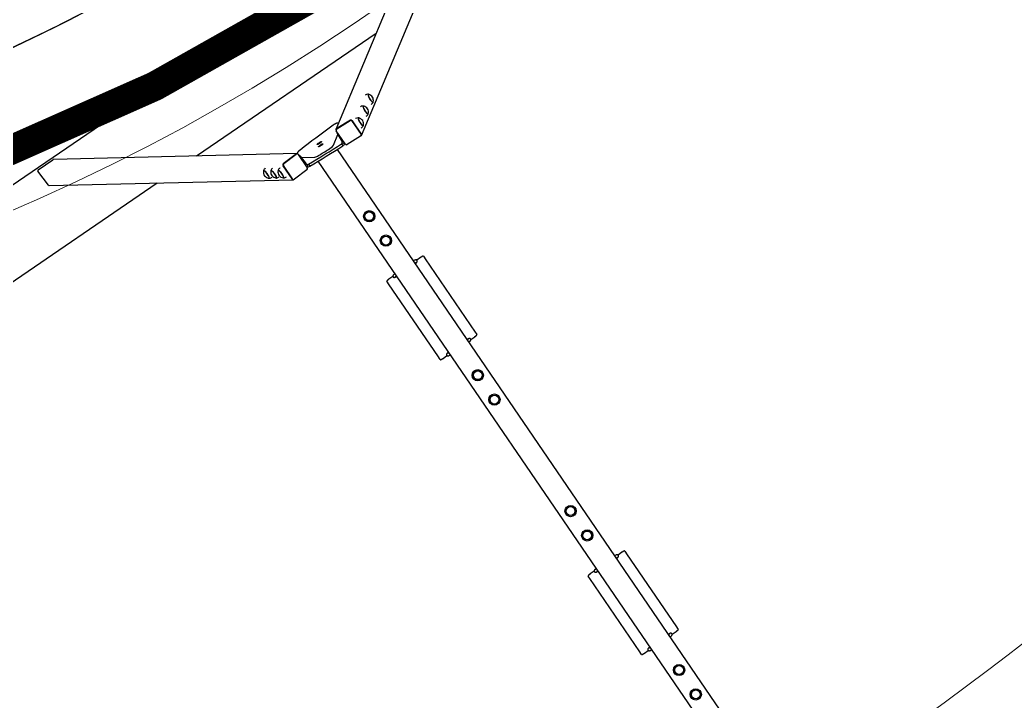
# Model space of a CAD drawing. Header units: millimetres. Extents: x 246416442 to 246896683, y 7418963194 to 7419503218.
# Drawn here: x 246839837 to 246843210, y 7419435759 to 7419438067 of the extents above; entities that cross this region are included whole.
import ezdxf
from ezdxf.lldxf.tags import DXFTag

# ---------------------------------------------------------------- set-up
doc = ezdxf.new("R2010")
doc.units = ezdxf.units.MM
doc.linetypes.add('DASHED2', pattern=[9.525, 6.35, -3.175])
doc.linetypes.add('HIDDEN', pattern=[9.525, 6.35, -3.175])
for name, color, linetype in [('L-EDGE-CONCRETE', 1, 'CONCRETE_EDGE_SHORT'), ('L-Hatch Boundary', 1, 'Continuous'), ('L-ST-SHADE-SAIL', 5, 'DASHED2'), ('L-X-E-PLAY', 9, 'Continuous'), ('L-X-E-PLAY (FallZone)', 252, 'HIDDEN')]:
    doc.layers.add(name, color=color, linetype=linetype)
doc.layers.add('L-SUB-SOIL DRAINAGE', color=170, linetype='SUBSOIL', lineweight=20)
doc.styles.get("Standard").update_dxf_attribs({"font": 'arial.ttf'})
doc.linetypes.add('CONCRETE_EDGE_SHORT', pattern='A,0.5,-0.2,["CE",Standard,S=0.1,R=0,X=-0.05,Y=-0.05],-0.2', length=0.9)
tags = doc.linetypes.add('SUBSOIL', pattern='A,12.7,-5.08,["SSD",Standard,S=2.54,R=0,X=-2.54,Y=-1.27],-6.35', length=24.13).pattern_tags.tags
tags[6] = DXFTag(74, 10)

# ---------------------------------------------------------------- blocks, each defined once
blk = doc.blocks.new('Double Bay Swing - Moduplay')
at = {"layer": 'L-X-E-PLAY', "linetype": 'Continuous', "lineweight": 25}
for p, q in [((-3.1819, 7.9047), (-3.1819, 10.7013)), ((-3.1069, 10.7013), (-3.1069, 7.9013)), ((-3.2194, 9.896), (-3.2194, 9.9)), ((-3.2194, 9.8894), (-3.2194, 9.896)), ((-3.2194, 9.5892), (-3.2194, 9.8894)), ((-3.1932, 9.9018), (-3.2094, 9.9018)), ((-3.1819, 9.9062), (-3.1873, 9.9055)), ((-3.1862, 9.8966), (-3.1819, 9.8972)), ((-3.1015, 9.9055), (-3.1069, 9.9062)), ((-3.1069, 9.8972), (-3.1026, 9.8966)), ((-3.0794, 9.9018), (-3.0956, 9.9018)), ((-3.0694, 9.9), (-3.0694, 9.896)), ((-3.0694, 9.896), (-3.0694, 9.8894)), ((-3.0694, 9.8894), (-3.0694, 9.5892)), ((-3.2194, 9.5826), (-3.2194, 9.5892)), ((-3.2194, 9.5786), (-3.2194, 9.5826)), ((-3.1819, 9.5814), (-3.1862, 9.582)), ((-3.1026, 9.582), (-3.1069, 9.5814)), ((-3.0694, 9.5892), (-3.0694, 9.5826)), ((-3.0694, 9.5826), (-3.0694, 9.5786)), ((-3.2094, 9.5767), (-3.1932, 9.5767)), ((-3.1873, 9.573), (-3.1819, 9.5723)), ((-3.1069, 9.5723), (-3.1015, 9.573)), ((-3.0956, 9.5767), (-3.0794, 9.5767)), ((-3.2194, 8.686), (-3.2194, 8.69)), ((-3.2194, 8.6794), (-3.2194, 8.686)), ((-3.2194, 8.3792), (-3.2194, 8.6794)), ((-3.1932, 8.6918), (-3.2094, 8.6918)), ((-3.1819, 8.6962), (-3.1873, 8.6955)), ((-3.1862, 8.6866), (-3.1819, 8.6872)), ((-3.1015, 8.6955), (-3.1069, 8.6962)), ((-3.1069, 8.6872), (-3.1026, 8.6866)), ((-3.0794, 8.6918), (-3.0956, 8.6918)), ((-3.0694, 8.69), (-3.0694, 8.686)), ((-3.0694, 8.686), (-3.0694, 8.6794)), ((-3.0694, 8.6794), (-3.0694, 8.3792)), ((-3.2194, 8.3726), (-3.2194, 8.3792)), ((-3.2194, 8.3686), (-3.2194, 8.3726)), ((-3.2094, 8.3667), (-3.1932, 8.3667)), ((-3.1819, 8.3714), (-3.1862, 8.372)), ((-3.1026, 8.372), (-3.1069, 8.3714)), ((-3.0956, 8.3667), (-3.0794, 8.3667)), ((-3.0694, 8.3792), (-3.0694, 8.3726)), ((-3.0694, 8.3726), (-3.0694, 8.3686)), ((-3.1873, 8.363), (-3.1819, 8.3623)), ((-3.1069, 8.3623), (-3.1015, 8.363)), ((-3.2774, 7.9119), (-3.9814, 7.4557)), ((-3.2787, 7.9095), (-3.2787, 7.8514)), ((-3.2787, 7.8534), (-3.2787, 7.9075)), ((-3.2782, 7.8537), (-3.2782, 7.9079)), ((-3.2761, 7.9118), (-3.2766, 7.9115)), ((-3.2751, 7.9123), (-3.2758, 7.9123)), ((-3.2733, 7.9126), (-3.2202, 7.9101)), ((-3.2154, 7.905), (-3.2154, 7.8508)), ((-3.2127, 7.9036), (-3.2154, 7.9019)), ((-3.209, 7.8963), (-3.2145, 7.9022)), ((-3.2056, 7.8976), (-3.2056, 7.9055)), ((-3.0737, 7.8915), (-3.0737, 7.8994)), ((-3.0703, 7.8902), (-3.0648, 7.896)), ((-3.0635, 7.8955), (-3.0666, 7.8975)), ((-3.0635, 7.8444), (-3.0635, 7.8986)), ((-3.0587, 7.9037), (-3.0056, 7.9062)), ((-3.0031, 7.9059), (-3.0038, 7.9059)), ((-3.0024, 7.9051), (-3.0029, 7.9054)), ((-2.3074, 7.4557), (-3.0015, 7.9055)), ((-3.0008, 7.9015), (-3.0008, 7.8473)), ((-3.0002, 7.845), (-3.0002, 7.9031)), ((-3.0002, 7.9011), (-3.0002, 7.847)), ((-3.2109, 7.8927), (-3.2154, 7.8929)), ((-3.2131, 7.8597), (-3.2109, 7.8927)), ((-3.1806, 7.8856), (-3.2127, 7.8648)), ((-3.0666, 7.8586), (-3.1052, 7.8837)), ((-3.0685, 7.8865), (-3.0635, 7.8868)), ((-3.0685, 7.8865), (-3.0662, 7.8535)), ((-3.9199, 7.3907), (-3.2172, 7.8461)), ((-3.2758, 7.8483), (-3.2188, 7.8457)), ((-3.2207, 7.8458), (-3.2738, 7.8482)), ((-3.2202, 7.8461), (-3.2733, 7.8486)), ((-3.218, 7.8465), (-3.2175, 7.8468)), ((-3.2159, 7.8485), (-3.2159, 7.8486)), ((-3.2154, 7.8553), (-3.2141, 7.8561)), ((-3.0652, 7.85), (-3.0635, 7.8489)), ((-3.063, 7.8422), (-3.063, 7.8421)), ((-3.0618, 7.8397), (-2.369, 7.3907)), ((-3.0614, 7.8404), (-3.0609, 7.8401)), ((-3.0601, 7.8393), (-3.0031, 7.8419)), ((-3.0056, 7.8422), (-3.0587, 7.8397)), ((-3.0051, 7.8418), (-3.0582, 7.8394)), ((-2.3059, 7.4531), (-2.3031, 7.3932)), ((-2.3061, 7.3902), (-2.3672, 7.3902))]:
    blk.add_line(p, q, dxfattribs=at)
for centre, radius in [((-3.1444, 10.1155), 0.019), ((-3.1444, 10.1155), 0.0155), ((-3.1444, 10.1155), 0.015), ((-3.1444, 10.1155), 0.015), ((-3.1444, 10.0155), 0.019), ((-3.1444, 10.0155), 0.0155), ((-3.1444, 10.0155), 0.015), ((-3.1444, 10.0155), 0.015), ((-3.1444, 9.463), 0.019), ((-3.1444, 9.463), 0.0155), ((-3.1444, 9.463), 0.015), ((-3.1444, 9.463), 0.015), ((-3.1444, 9.363), 0.019), ((-3.1444, 9.363), 0.0155), ((-3.1444, 9.363), 0.015), ((-3.1444, 9.363), 0.015), ((-3.1444, 8.9055), 0.019), ((-3.1444, 8.9055), 0.0155), ((-3.1444, 8.9055), 0.015), ((-3.1444, 8.9055), 0.015), ((-3.1444, 8.8055), 0.019), ((-3.1444, 8.8055), 0.0155), ((-3.1444, 8.8055), 0.015), ((-3.1444, 8.8055), 0.015), ((-3.1444, 8.253), 0.019), ((-3.1444, 8.253), 0.0155), ((-3.1444, 8.253), 0.015), ((-3.1444, 8.253), 0.015), ((-3.1444, 8.153), 0.019), ((-3.1444, 8.153), 0.0155), ((-3.1444, 8.153), 0.015), ((-3.1444, 8.153), 0.015)]:
    blk.add_circle(centre, radius, dxfattribs=at)
for centre, radius, start, end in [((-3.2052, 7.8925), 0.0134, 133.8804, 139.3303), ((-3.205, 7.892), 0.00589, 133.1421, 174.0302), ((-3.0741, 7.8864), 0.0134, 37.8924, 46.1196), ((-3.3254, 7.8485), 0.0196, 128.9631, 225.7089), ((-3.3338, 7.8604), 0.00554, 117.2023, 154.4079), ((-3.3268, 7.8428), 0.0244, 89.9036, 112.8121), ((-3.2891, 7.872), 0.0196, 128.9631, 225.7089), ((-3.2975, 7.8839), 0.00554, 117.2023, 154.4079), ((-3.2906, 7.8663), 0.0244, 89.9036, 112.8121), ((-3.1638, 7.8384), 0.0501, 83.538, 109.5595), ((-3.3551, 3.4793), 4.4133, 86.9216, 87.4423), ((-3.1466, 7.8674), 0.00623, 227.3035, 258.3336), ((-3.1422, 7.8674), 0.00623, 281.7221, 312.6905), ((-3.1173, 7.8562), 0.0301, 66.2633, 91.4427), ((-3.0743, 7.8859), 0.00589, 5.9698, 46.8579), ((-2.9883, 7.8599), 0.0244, 67.1985, 90.0994), ((-2.9814, 7.8775), 0.00552, 25.5988, 62.8792), ((-2.9898, 7.8656), 0.0196, 314.2911, 51.0369), ((-2.9676, 7.8465), 0.0244, 67.1985, 90.0994), ((-2.9607, 7.8641), 0.00552, 25.5988, 62.8792), ((-2.9691, 7.8521), 0.0196, 314.2911, 51.0369), ((-3.3616, 7.825), 0.0196, 128.9631, 225.7089), ((-3.37, 7.8369), 0.00554, 117.2023, 154.4079), ((-3.3631, 7.8194), 0.0244, 89.9036, 112.8121), ((-3.3348, 7.8374), 0.00554, 200.2781, 237.4745), ((-3.3263, 7.8542), 0.0244, 241.8661, 264.7687), ((-3.2986, 7.8609), 0.00554, 200.2781, 237.4745), ((-3.2901, 7.8777), 0.0244, 241.8661, 264.7687), ((-3.6827, 18.9644), 11.1453, 272.42165, 273.11225), ((-3.1466, 7.8584), 0.00623, 227.3035, 258.3336), ((-3.1422, 7.8584), 0.00623, 281.7221, 312.6905), ((-2.9888, 7.8713), 0.0244, 275.231, 298.1411), ((-2.9803, 7.8545), 0.00555, 302.5728, 339.6523), ((-2.9681, 7.8579), 0.0244, 275.231, 298.1411), ((-2.9596, 7.8411), 0.00555, 302.5728, 339.6523), ((-2.9469, 7.8331), 0.0244, 67.1985, 90.0994), ((-2.94, 7.8506), 0.00552, 25.5988, 62.8792), ((-2.9484, 7.8387), 0.0196, 314.2911, 51.0369), ((-2.9389, 7.8276), 0.00555, 302.5728, 339.6523), ((-3.3711, 7.8139), 0.00554, 200.2781, 237.4745), ((-3.3625, 7.8307), 0.0244, 241.8661, 264.7687), ((-2.9474, 7.8445), 0.0244, 275.231, 298.1411)]:
    blk.add_arc(centre, radius, start, end, dxfattribs=at)
for centre, major_axis, ratio, start_param, end_param in [((-3.2758, 7.9094), (0.00163, -0.00252), 0.951251, 2.543545, 4.114341), ((-3.2738, 7.9073), (0.00272, -0.0042), 0.951251, 3.141593, 4.114341), ((-3.2733, 7.9077), (0.00272, -0.0042), 0.951251, 2.543545, 4.114341), ((-3.2202, 7.9052), (-0.00272, 0.0042), 0.951251, 4.114341, 5.685137), ((-3.2188, 7.9067), (0.00163, -0.00252), 0.951251, 1.257063, 2.369349), ((-3.2056, 7.8927), (0.0071, -0.0109), 0.951251, 2.543545, 3.328943), ((-3.2056, 7.8927), (0.00272, -0.0042), 0.951251, 2.543545, 3.328943), ((-3.3719, 7.7519), (0.9, 0), 0.173648, 1.233058, 1.384936), ((-3.3719, 7.744), (0.9, 0), 0.173648, 1.233058, 1.384936), ((-3.0737, 7.8866), (-0.0071, -0.0109), 0.951251, 2.954243, 3.739641), ((-3.0587, 7.8988), (-0.00272, -0.0042), 0.951251, 3.739641, 5.310437), ((-3.0601, 7.9003), (0.00163, 0.00252), 0.951251, 0.772243, 1.884529), ((-3.0056, 7.9012), (-0.00272, -0.0042), 0.951251, 2.168844, 3.739641), ((-3.0031, 7.903), (-0.00163, -0.00252), 0.951251, 2.168844, 3.739641), ((-3.0051, 7.9009), (-0.00272, -0.0042), 0.951251, 2.168844, 3.141593), ((-3.3375, 7.849), (0.0007, 0.015), 0.254887, 2.918837, 6.283185), ((-3.3375, 7.849), (-0.0007, -0.0155), 0.254887, 0, 3.629036), ((-3.3375, 7.849), (-0.0007, -0.015), 0.254887, 0, 3.364348), ((-3.3375, 7.849), (0.0007, 0.015), 0.254887, 0, 0.222756), ((-3.3013, 7.8725), (0.0007, 0.015), 0.254887, 2.918837, 6.283185), ((-3.3013, 7.8725), (-0.0007, -0.0155), 0.254887, 0, 3.629036), ((-3.3013, 7.8725), (-0.0007, -0.015), 0.254887, 0, 3.364348), ((-3.3013, 7.8725), (0.0007, 0.015), 0.254887, 0, 0.222756), ((-3.2141, 7.86), (-0.00019, -0.004), 0.254887, 0.180559, 1.489556), ((-3.0737, 7.8866), (-0.00272, -0.0042), 0.951251, 2.954243, 3.739641), ((-2.9776, 7.8661), (-0.0007, 0.0155), 0.254887, 0, 3.629036), ((-2.9776, 7.8661), (0.0007, -0.015), 0.254887, 2.918837, 6.283185), ((-2.9776, 7.8661), (-0.0007, 0.015), 0.254887, 0, 3.364348), ((-2.9776, 7.8661), (-0.0007, 0.0155), 0.254887, 5.795742, 6.283185), ((-2.9776, 7.8661), (-0.0007, 0.015), 0.254887, 6.06043, 6.283185), ((-2.9569, 7.8527), (-0.0007, 0.0155), 0.254887, 0, 3.629036), ((-2.9569, 7.8527), (0.0007, -0.015), 0.254887, 2.918837, 6.283185), ((-2.9569, 7.8527), (-0.0007, 0.015), 0.254887, 0, 3.364348), ((-2.9569, 7.8527), (-0.0007, 0.0155), 0.254887, 5.795742, 6.283185), ((-2.9569, 7.8527), (-0.0007, 0.015), 0.254887, 6.06043, 6.283185), ((-3.3737, 7.8256), (0.0007, 0.015), 0.254887, 2.918837, 6.283185), ((-3.3737, 7.8256), (-0.0007, -0.0155), 0.254887, 0, 3.629036), ((-3.3737, 7.8256), (-0.0007, -0.015), 0.254887, 0, 3.364348), ((-3.3737, 7.8256), (0.0007, 0.015), 0.254887, 0, 0.222756), ((-3.3375, 7.849), (-0.0007, -0.0155), 0.254887, 5.795742, 6.283185), ((-3.3375, 7.849), (-0.0007, -0.015), 0.254887, 6.06043, 6.283185), ((-3.3013, 7.8725), (-0.0007, -0.0155), 0.254887, 5.795742, 6.283185), ((-3.3013, 7.8725), (-0.0007, -0.015), 0.254887, 6.06043, 6.283185), ((-3.2738, 7.8532), (0.00272, -0.0042), 0.951251, 4.114341, 5.685137), ((-3.2758, 7.8513), (-0.00163, 0.00252), 0.951251, 0.972748, 2.543545), ((-3.2733, 7.8535), (0.00272, -0.0042), 0.951251, 4.114341, 5.685137), ((-3.2207, 7.8507), (-0.00272, 0.0042), 0.951251, 2.543545, 3.141593), ((-3.2202, 7.851), (-0.00272, 0.0042), 0.951251, 2.543545, 4.114341), ((-3.2188, 7.8486), (-0.00163, 0.00252), 0.951251, 2.543545, 4.114341), ((-3.0652, 7.8539), (0.00019, -0.004), 0.254887, 4.793629, 6.102626), ((-3.0587, 7.8446), (0.00272, 0.0042), 0.951251, 2.168844, 3.739641), ((-3.0601, 7.8422), (0.00163, 0.00252), 0.951251, 2.168844, 3.739641), ((-3.0582, 7.8443), (0.00272, 0.0042), 0.951251, 3.141593, 3.739641), ((-3.0056, 7.8471), (0.00272, 0.0042), 0.951251, 3.739641, 5.310437), ((-3.0051, 7.8467), (0.00272, 0.0042), 0.951251, 3.739641, 5.310437), ((-3.0031, 7.8449), (-0.00163, -0.00252), 0.951251, 0.598048, 2.168844), ((-2.9776, 7.8661), (0.0007, -0.015), 0.254887, 0, 0.222756), ((-2.9569, 7.8527), (0.0007, -0.015), 0.254887, 0, 0.222756), ((-2.9362, 7.8393), (-0.0007, 0.0155), 0.254887, 0, 3.629036), ((-2.9362, 7.8393), (0.0007, -0.015), 0.254887, 2.918837, 6.283185), ((-2.9362, 7.8393), (-0.0007, 0.015), 0.254887, 0, 3.364348), ((-2.9362, 7.8393), (-0.0007, 0.0155), 0.254887, 5.795742, 6.283185), ((-2.9362, 7.8393), (-0.0007, 0.015), 0.254887, 6.06043, 6.283185), ((-3.3737, 7.8256), (-0.0007, -0.0155), 0.254887, 5.795742, 6.283185), ((-3.3737, 7.8256), (-0.0007, -0.015), 0.254887, 6.06043, 6.283185), ((-2.9362, 7.8393), (0.0007, -0.015), 0.254887, 0, 0.222756), ((-2.309, 7.4531), (0.00265, -0.00172), 0.951251, 0.598048, 1.570796), ((-2.3673, 7.3932), (0.00265, -0.00172), 0.951251, 4.712389, 5.310437), ((-2.3062, 7.3932), (-0.00265, 0.00172), 0.951251, 2.168844, 3.739641)]:
    blk.add_ellipse(centre, major_axis=major_axis, ratio=ratio, start_param=start_param, end_param=end_param, dxfattribs=at)
for centre, major_axis in [((-3.1444, 7.8617), (0.009, 0)), ((-3.1444, 7.8617), (0.00425, 0)), ((-3.1444, 7.8527), (-0.009, 0)), ((-3.1444, 7.8527), (0.00425, 0))]:
    blk.add_ellipse(centre, major_axis=major_axis, ratio=0.173648, dxfattribs=at)
for points, knots in [([(-3.2094, 9.9018), (-3.2095, 9.9018), (-3.2096, 9.9018), (-3.2098, 9.9018), (-3.2101, 9.9018), (-3.2104, 9.9018), (-3.2107, 9.9018), (-3.211, 9.9018), (-3.2113, 9.9018), (-3.2116, 9.9018), (-3.2118, 9.9018), (-3.2121, 9.9018), (-3.2124, 9.9018), (-3.2127, 9.9018), (-3.2129, 9.9017), (-3.2132, 9.9017), (-3.2134, 9.9017), (-3.2137, 9.9017), (-3.214, 9.9017), (-3.2142, 9.9017), (-3.2145, 9.9017), (-3.2147, 9.9017), (-3.2149, 9.9016), (-3.2152, 9.9016), (-3.2154, 9.9016), (-3.2156, 9.9016), (-3.2158, 9.9016), (-3.216, 9.9015), (-3.2162, 9.9015), (-3.2164, 9.9015), (-3.2166, 9.9015), (-3.2168, 9.9015), (-3.217, 9.9014), (-3.2171, 9.9014), (-3.2173, 9.9014), (-3.2175, 9.9014), (-3.2176, 9.9013), (-3.2178, 9.9013), (-3.2179, 9.9013), (-3.2181, 9.9012), (-3.2182, 9.9012), (-3.2183, 9.9012), (-3.2185, 9.9011), (-3.2186, 9.9011), (-3.2187, 9.901), (-3.2188, 9.901), (-3.2188, 9.9009), (-3.2189, 9.9009), (-3.219, 9.9008), (-3.219, 9.9008), (-3.2191, 9.9007), (-3.2191, 9.9007), (-3.2192, 9.9006), (-3.2192, 9.9005), (-3.2193, 9.9005), (-3.2193, 9.9004), (-3.2194, 9.9003), (-3.2194, 9.9002), (-3.2194, 9.9001), (-3.2194, 9.9), (-3.2194, 9.9), (-3.2194, 9.9)], [0, 0, 0, 0, 0.010201, 0.029583, 0.048967, 0.068352, 0.087738, 0.107126, 0.126518, 0.145913, 0.165312, 0.184716, 0.204127, 0.223544, 0.242969, 0.262402, 0.281846, 0.301302, 0.32077, 0.340253, 0.359753, 0.379272, 0.398813, 0.418378, 0.437972, 0.457598, 0.477262, 0.49697, 0.51673, 0.53655, 0.556441, 0.576419, 0.5965, 0.616708, 0.637073, 0.657636, 0.678453, 0.699603, 0.721202, 0.743424, 0.76655, 0.791037, 0.817544, 0.83801, 0.854621, 0.868821, 0.881298, 0.892517, 0.902808, 0.912415, 0.921522, 0.930271, 0.938766, 0.947088, 0.955292, 0.964306, 0.973198, 0.981961, 0.990607, 0.9986, 1, 1, 1, 1]), ([(-3.1873, 9.9055), (-3.1878, 9.9055), (-3.1885, 9.9053), (-3.1895, 9.9051), (-3.1904, 9.9048), (-3.1911, 9.9045), (-3.1918, 9.904), (-3.1924, 9.9033), (-3.1929, 9.9025), (-3.1933, 9.9015), (-3.1934, 9.9005), (-3.1933, 9.8995), (-3.1931, 9.8986), (-3.1926, 9.8977), (-3.192, 9.897), (-3.1913, 9.8965), (-3.1906, 9.8961), (-3.1898, 9.8958), (-3.1889, 9.8956), (-3.1878, 9.8954), (-3.1865, 9.8952), (-3.1851, 9.8951), (-3.1837, 9.895), (-3.1826, 9.8949), (-3.182, 9.8949), (-3.1819, 9.8949)], [0, 0, 0, 0, 0.0601977, 0.135708, 0.1785162, 0.2117607, 0.2432932, 0.2760489, 0.3117166, 0.3477181, 0.3830078, 0.4176528, 0.4517407, 0.4852745, 0.5180489, 0.5498859, 0.5820412, 0.6192335, 0.6765702, 0.7519217, 0.8163964, 0.8758336, 0.9333238, 0.9898511, 1, 1, 1, 1]), ([(-3.1871, 9.8964), (-3.1871, 9.8964), (-3.187, 9.8965), (-3.1867, 9.8965), (-3.1864, 9.8966), (-3.1862, 9.8966)], [0, 0, 0, 0, 0.275739, 0.631232, 1, 1, 1, 1]), ([(-3.1069, 9.8949), (-3.1068, 9.8949), (-3.1062, 9.8949), (-3.1051, 9.895), (-3.1037, 9.8951), (-3.1023, 9.8952), (-3.1011, 9.8954), (-3.0999, 9.8956), (-3.099, 9.8958), (-3.0982, 9.8961), (-3.0975, 9.8965), (-3.0968, 9.8971), (-3.0962, 9.8978), (-3.0957, 9.8987), (-3.0954, 9.8997), (-3.0954, 9.9008), (-3.0956, 9.9018), (-3.096, 9.9027), (-3.0965, 9.9034), (-3.0971, 9.9041), (-3.0978, 9.9045), (-3.0985, 9.9049), (-3.0994, 9.9051), (-3.1004, 9.9054), (-3.1011, 9.9055), (-3.1015, 9.9055)], [0, 0, 0, 0, 0.0086708, 0.0654553, 0.1230233, 0.1820833, 0.2444529, 0.3175301, 0.3814705, 0.4193906, 0.4517044, 0.4836415, 0.5178961, 0.5545329, 0.5905247, 0.6258077, 0.6604785, 0.694603, 0.7281019, 0.7606855, 0.7926044, 0.8264981, 0.8703253, 0.9439943, 1, 1, 1, 1]), ([(-3.1026, 9.8966), (-3.1024, 9.8966), (-3.1021, 9.8965), (-3.1018, 9.8965), (-3.1017, 9.8964), (-3.1017, 9.8964)], [0, 0, 0, 0, 0.381559, 0.754909, 1, 1, 1, 1]), ([(-3.0694, 9.9), (-3.0694, 9.9), (-3.0694, 9.9001), (-3.0694, 9.9002), (-3.0694, 9.9002), (-3.0695, 9.9003), (-3.0695, 9.9004), (-3.0695, 9.9005), (-3.0696, 9.9006), (-3.0696, 9.9006), (-3.0697, 9.9007), (-3.0697, 9.9008), (-3.0698, 9.9008), (-3.0699, 9.9009), (-3.0699, 9.9009), (-3.07, 9.901), (-3.0701, 9.901), (-3.0701, 9.901), (-3.0702, 9.9011), (-3.0703, 9.9011), (-3.0705, 9.9012), (-3.0706, 9.9012), (-3.0708, 9.9012), (-3.0709, 9.9013), (-3.071, 9.9013), (-3.0712, 9.9013), (-3.0714, 9.9014), (-3.0715, 9.9014), (-3.0717, 9.9014), (-3.0719, 9.9014), (-3.0721, 9.9015), (-3.0722, 9.9015), (-3.0724, 9.9015), (-3.0726, 9.9015), (-3.0728, 9.9015), (-3.0731, 9.9016), (-3.0733, 9.9016), (-3.0735, 9.9016), (-3.0737, 9.9016), (-3.0739, 9.9016), (-3.0742, 9.9017), (-3.0744, 9.9017), (-3.0747, 9.9017), (-3.0749, 9.9017), (-3.0752, 9.9017), (-3.0754, 9.9017), (-3.0757, 9.9017), (-3.076, 9.9017), (-3.0762, 9.9018), (-3.0765, 9.9018), (-3.0768, 9.9018), (-3.0771, 9.9018), (-3.0773, 9.9018), (-3.0776, 9.9018), (-3.0779, 9.9018), (-3.0782, 9.9018), (-3.0785, 9.9018), (-3.0788, 9.9018), (-3.0791, 9.9018), (-3.0793, 9.9018), (-3.0794, 9.9018), (-3.0794, 9.9018)], [0, 0, 0, 0, 0.008043, 0.016409, 0.024716, 0.032985, 0.041243, 0.049517, 0.057846, 0.066277, 0.074874, 0.083722, 0.092929, 0.102634, 0.113012, 0.124294, 0.136785, 0.150917, 0.167326, 0.186967, 0.210978, 0.23557, 0.258403, 0.280102, 0.303015, 0.325059, 0.346499, 0.367513, 0.388216, 0.408682, 0.428965, 0.449103, 0.469124, 0.489049, 0.508895, 0.528675, 0.548399, 0.568076, 0.587712, 0.607314, 0.626886, 0.646431, 0.665954, 0.685457, 0.704943, 0.724413, 0.74387, 0.763315, 0.782749, 0.802175, 0.821592, 0.841003, 0.860407, 0.879806, 0.899201, 0.918593, 0.937981, 0.957367, 0.976752, 0.995115, 1, 1, 1, 1]), ([(-3.1819, 9.5836), (-3.182, 9.5836), (-3.1826, 9.5836), (-3.1837, 9.5836), (-3.1851, 9.5835), (-3.1865, 9.5833), (-3.1877, 9.5832), (-3.1889, 9.583), (-3.1898, 9.5827), (-3.1906, 9.5824), (-3.1913, 9.582), (-3.192, 9.5815), (-3.1926, 9.5807), (-3.1931, 9.5798), (-3.1934, 9.5788), (-3.1934, 9.5778), (-3.1932, 9.5768), (-3.1929, 9.5759), (-3.1923, 9.5751), (-3.1917, 9.5745), (-3.191, 9.574), (-3.1903, 9.5737), (-3.1894, 9.5734), (-3.1884, 9.5732), (-3.1877, 9.5731), (-3.1873, 9.573)], [0, 0, 0, 0, 0.008671, 0.065455, 0.123023, 0.182083, 0.244453, 0.31753, 0.38147, 0.419391, 0.451704, 0.483641, 0.517896, 0.554533, 0.590525, 0.625808, 0.660478, 0.694603, 0.728102, 0.760685, 0.792604, 0.826498, 0.870325, 0.943994, 1, 1, 1, 1]), ([(-3.1862, 9.582), (-3.1864, 9.582), (-3.1867, 9.582), (-3.187, 9.5821), (-3.1871, 9.5821), (-3.1871, 9.5821)], [0, 0, 0, 0, 0.381559, 0.754909, 1, 1, 1, 1]), ([(-3.1015, 9.573), (-3.101, 9.5731), (-3.1003, 9.5732), (-3.0993, 9.5734), (-3.0985, 9.5737), (-3.0977, 9.5741), (-3.0971, 9.5746), (-3.0964, 9.5752), (-3.0959, 9.576), (-3.0955, 9.577), (-3.0954, 9.578), (-3.0955, 9.579), (-3.0958, 9.58), (-3.0962, 9.5808), (-3.0968, 9.5815), (-3.0975, 9.582), (-3.0982, 9.5824), (-3.099, 9.5827), (-3.0999, 9.583), (-3.101, 9.5832), (-3.1023, 9.5833), (-3.1037, 9.5835), (-3.1051, 9.5836), (-3.1062, 9.5836), (-3.1068, 9.5836), (-3.1069, 9.5836)], [0, 0, 0, 0, 0.0601977, 0.135708, 0.1785162, 0.2117607, 0.2432932, 0.2760489, 0.3117166, 0.3477181, 0.3830078, 0.4176528, 0.4517407, 0.4852745, 0.5180489, 0.5498859, 0.5820412, 0.6192335, 0.6765702, 0.7519217, 0.8163964, 0.8758336, 0.9333238, 0.9898511, 1, 1, 1, 1]), ([(-3.1017, 9.5821), (-3.1017, 9.5821), (-3.1018, 9.5821), (-3.1021, 9.582), (-3.1024, 9.582), (-3.1026, 9.582)], [0, 0, 0, 0, 0.275739, 0.631232, 1, 1, 1, 1]), ([(-3.2194, 9.5786), (-3.2194, 9.5786), (-3.2194, 9.5785), (-3.2194, 9.5784), (-3.2194, 9.5783), (-3.2193, 9.5782), (-3.2193, 9.5781), (-3.2193, 9.5781), (-3.2192, 9.578), (-3.2192, 9.5779), (-3.2191, 9.5778), (-3.2191, 9.5778), (-3.219, 9.5777), (-3.2189, 9.5777), (-3.2189, 9.5776), (-3.2188, 9.5776), (-3.2187, 9.5776), (-3.2187, 9.5775), (-3.2186, 9.5775), (-3.2185, 9.5774), (-3.2183, 9.5774), (-3.2182, 9.5774), (-3.2181, 9.5773), (-3.2179, 9.5773), (-3.2178, 9.5773), (-3.2176, 9.5772), (-3.2174, 9.5772), (-3.2173, 9.5772), (-3.2171, 9.5771), (-3.2169, 9.5771), (-3.2168, 9.5771), (-3.2166, 9.5771), (-3.2164, 9.577), (-3.2162, 9.577), (-3.216, 9.577), (-3.2158, 9.577), (-3.2155, 9.577), (-3.2153, 9.5769), (-3.2151, 9.5769), (-3.2149, 9.5769), (-3.2146, 9.5769), (-3.2144, 9.5769), (-3.2141, 9.5769), (-3.2139, 9.5769), (-3.2136, 9.5768), (-3.2134, 9.5768), (-3.2131, 9.5768), (-3.2128, 9.5768), (-3.2126, 9.5768), (-3.2123, 9.5768), (-3.212, 9.5768), (-3.2117, 9.5768), (-3.2115, 9.5768), (-3.2112, 9.5768), (-3.2109, 9.5768), (-3.2106, 9.5768), (-3.2103, 9.5767), (-3.21, 9.5767), (-3.2098, 9.5767), (-3.2095, 9.5767), (-3.2094, 9.5767), (-3.2094, 9.5767)], [0, 0, 0, 0, 0.008043, 0.016409, 0.024716, 0.032985, 0.041243, 0.049517, 0.057846, 0.066277, 0.074874, 0.083722, 0.092929, 0.102634, 0.113012, 0.124294, 0.136785, 0.150917, 0.167326, 0.186967, 0.210978, 0.23557, 0.258403, 0.280102, 0.303015, 0.325059, 0.346499, 0.367513, 0.388216, 0.408682, 0.428965, 0.449103, 0.469124, 0.489049, 0.508895, 0.528675, 0.548399, 0.568076, 0.587712, 0.607314, 0.626886, 0.646431, 0.665954, 0.685457, 0.704943, 0.724413, 0.74387, 0.763315, 0.782749, 0.802175, 0.821592, 0.841003, 0.860407, 0.879806, 0.899201, 0.918593, 0.937981, 0.957367, 0.976752, 0.995115, 1, 1, 1, 1]), ([(-3.0794, 9.5767), (-3.0793, 9.5767), (-3.0792, 9.5767), (-3.079, 9.5767), (-3.0787, 9.5767), (-3.0784, 9.5767), (-3.0781, 9.5768), (-3.0778, 9.5768), (-3.0775, 9.5768), (-3.0773, 9.5768), (-3.077, 9.5768), (-3.0767, 9.5768), (-3.0764, 9.5768), (-3.0762, 9.5768), (-3.0759, 9.5768), (-3.0756, 9.5768), (-3.0754, 9.5768), (-3.0751, 9.5768), (-3.0748, 9.5769), (-3.0746, 9.5769), (-3.0744, 9.5769), (-3.0741, 9.5769), (-3.0739, 9.5769), (-3.0736, 9.5769), (-3.0734, 9.577), (-3.0732, 9.577), (-3.073, 9.577), (-3.0728, 9.577), (-3.0726, 9.577), (-3.0724, 9.5771), (-3.0722, 9.5771), (-3.072, 9.5771), (-3.0718, 9.5771), (-3.0717, 9.5771), (-3.0715, 9.5772), (-3.0713, 9.5772), (-3.0712, 9.5772), (-3.071, 9.5773), (-3.0709, 9.5773), (-3.0707, 9.5773), (-3.0706, 9.5774), (-3.0705, 9.5774), (-3.0703, 9.5774), (-3.0702, 9.5775), (-3.0701, 9.5775), (-3.07, 9.5776), (-3.07, 9.5776), (-3.0699, 9.5777), (-3.0698, 9.5777), (-3.0698, 9.5778), (-3.0697, 9.5778), (-3.0697, 9.5779), (-3.0696, 9.578), (-3.0696, 9.578), (-3.0695, 9.5781), (-3.0695, 9.5782), (-3.0694, 9.5783), (-3.0694, 9.5784), (-3.0694, 9.5785), (-3.0694, 9.5786), (-3.0694, 9.5786), (-3.0694, 9.5786)], [0, 0, 0, 0, 0.010201, 0.029583, 0.048967, 0.068352, 0.087738, 0.107126, 0.126518, 0.145913, 0.165312, 0.184716, 0.204127, 0.223544, 0.242969, 0.262402, 0.281846, 0.301302, 0.32077, 0.340253, 0.359753, 0.379272, 0.398813, 0.418378, 0.437972, 0.457598, 0.477262, 0.49697, 0.51673, 0.53655, 0.556441, 0.576419, 0.5965, 0.616708, 0.637073, 0.657636, 0.678453, 0.699603, 0.721202, 0.743424, 0.76655, 0.791037, 0.817544, 0.83801, 0.854621, 0.868821, 0.881298, 0.892517, 0.902808, 0.912415, 0.921522, 0.930271, 0.938766, 0.947088, 0.955292, 0.964306, 0.973198, 0.981961, 0.990607, 0.9986, 1, 1, 1, 1]), ([(-3.2094, 8.6918), (-3.2095, 8.6918), (-3.2096, 8.6918), (-3.2098, 8.6918), (-3.2101, 8.6918), (-3.2104, 8.6918), (-3.2107, 8.6918), (-3.211, 8.6918), (-3.2113, 8.6918), (-3.2116, 8.6918), (-3.2118, 8.6918), (-3.2121, 8.6918), (-3.2124, 8.6918), (-3.2127, 8.6918), (-3.2129, 8.6917), (-3.2132, 8.6917), (-3.2134, 8.6917), (-3.2137, 8.6917), (-3.214, 8.6917), (-3.2142, 8.6917), (-3.2145, 8.6917), (-3.2147, 8.6917), (-3.2149, 8.6916), (-3.2152, 8.6916), (-3.2154, 8.6916), (-3.2156, 8.6916), (-3.2158, 8.6916), (-3.216, 8.6915), (-3.2162, 8.6915), (-3.2164, 8.6915), (-3.2166, 8.6915), (-3.2168, 8.6915), (-3.217, 8.6914), (-3.2171, 8.6914), (-3.2173, 8.6914), (-3.2175, 8.6914), (-3.2176, 8.6913), (-3.2178, 8.6913), (-3.2179, 8.6913), (-3.2181, 8.6912), (-3.2182, 8.6912), (-3.2183, 8.6912), (-3.2185, 8.6911), (-3.2186, 8.6911), (-3.2187, 8.691), (-3.2188, 8.691), (-3.2188, 8.6909), (-3.2189, 8.6909), (-3.219, 8.6908), (-3.219, 8.6908), (-3.2191, 8.6907), (-3.2191, 8.6907), (-3.2192, 8.6906), (-3.2192, 8.6905), (-3.2193, 8.6905), (-3.2193, 8.6904), (-3.2194, 8.6903), (-3.2194, 8.6902), (-3.2194, 8.6901), (-3.2194, 8.69), (-3.2194, 8.69), (-3.2194, 8.69)], [0, 0, 0, 0, 0.010201, 0.029583, 0.048967, 0.068352, 0.087738, 0.107126, 0.126518, 0.145913, 0.165312, 0.184716, 0.204127, 0.223544, 0.242969, 0.262402, 0.281846, 0.301302, 0.32077, 0.340253, 0.359753, 0.379272, 0.398813, 0.418378, 0.437972, 0.457598, 0.477262, 0.49697, 0.51673, 0.53655, 0.556441, 0.576419, 0.5965, 0.616708, 0.637073, 0.657636, 0.678453, 0.699603, 0.721202, 0.743424, 0.76655, 0.791037, 0.817544, 0.83801, 0.854621, 0.868821, 0.881298, 0.892517, 0.902808, 0.912415, 0.921522, 0.930271, 0.938766, 0.947088, 0.955292, 0.964306, 0.973198, 0.981961, 0.990607, 0.9986, 1, 1, 1, 1]), ([(-3.1873, 8.6955), (-3.1878, 8.6955), (-3.1885, 8.6953), (-3.1895, 8.6951), (-3.1904, 8.6948), (-3.1911, 8.6945), (-3.1918, 8.694), (-3.1924, 8.6933), (-3.1929, 8.6925), (-3.1933, 8.6915), (-3.1934, 8.6905), (-3.1933, 8.6895), (-3.1931, 8.6886), (-3.1926, 8.6877), (-3.192, 8.687), (-3.1913, 8.6865), (-3.1906, 8.6861), (-3.1898, 8.6858), (-3.1889, 8.6856), (-3.1878, 8.6854), (-3.1865, 8.6852), (-3.1851, 8.6851), (-3.1837, 8.685), (-3.1826, 8.6849), (-3.182, 8.6849), (-3.1819, 8.6849)], [0, 0, 0, 0, 0.060198, 0.135708, 0.178516, 0.211761, 0.243293, 0.276049, 0.311717, 0.347718, 0.383008, 0.417653, 0.451741, 0.485274, 0.518049, 0.549886, 0.582041, 0.619233, 0.67657, 0.751922, 0.816396, 0.875834, 0.933324, 0.989851, 1, 1, 1, 1]), ([(-3.1871, 8.6864), (-3.1871, 8.6864), (-3.187, 8.6865), (-3.1867, 8.6865), (-3.1864, 8.6866), (-3.1862, 8.6866)], [0, 0, 0, 0, 0.275739, 0.631232, 1, 1, 1, 1]), ([(-3.1069, 8.6849), (-3.1068, 8.6849), (-3.1062, 8.6849), (-3.1051, 8.685), (-3.1037, 8.6851), (-3.1023, 8.6852), (-3.1011, 8.6854), (-3.0999, 8.6856), (-3.099, 8.6858), (-3.0982, 8.6861), (-3.0975, 8.6865), (-3.0968, 8.6871), (-3.0962, 8.6878), (-3.0957, 8.6887), (-3.0954, 8.6897), (-3.0954, 8.6908), (-3.0956, 8.6918), (-3.096, 8.6927), (-3.0965, 8.6934), (-3.0971, 8.6941), (-3.0978, 8.6945), (-3.0985, 8.6949), (-3.0994, 8.6951), (-3.1004, 8.6954), (-3.1011, 8.6955), (-3.1015, 8.6955)], [0, 0, 0, 0, 0.008671, 0.065455, 0.123023, 0.182083, 0.244453, 0.31753, 0.38147, 0.419391, 0.451704, 0.483641, 0.517896, 0.554533, 0.590525, 0.625808, 0.660478, 0.694603, 0.728102, 0.760685, 0.792604, 0.826498, 0.870325, 0.943994, 1, 1, 1, 1]), ([(-3.1026, 8.6866), (-3.1024, 8.6866), (-3.1021, 8.6865), (-3.1018, 8.6865), (-3.1017, 8.6864), (-3.1017, 8.6864)], [0, 0, 0, 0, 0.381559, 0.754909, 1, 1, 1, 1]), ([(-3.0694, 8.69), (-3.0694, 8.69), (-3.0694, 8.6901), (-3.0694, 8.6902), (-3.0694, 8.6902), (-3.0695, 8.6903), (-3.0695, 8.6904), (-3.0695, 8.6905), (-3.0696, 8.6906), (-3.0696, 8.6906), (-3.0697, 8.6907), (-3.0697, 8.6908), (-3.0698, 8.6908), (-3.0699, 8.6909), (-3.0699, 8.6909), (-3.07, 8.691), (-3.0701, 8.691), (-3.0701, 8.691), (-3.0702, 8.6911), (-3.0703, 8.6911), (-3.0705, 8.6912), (-3.0706, 8.6912), (-3.0708, 8.6912), (-3.0709, 8.6913), (-3.071, 8.6913), (-3.0712, 8.6913), (-3.0714, 8.6914), (-3.0715, 8.6914), (-3.0717, 8.6914), (-3.0719, 8.6914), (-3.0721, 8.6915), (-3.0722, 8.6915), (-3.0724, 8.6915), (-3.0726, 8.6915), (-3.0728, 8.6915), (-3.0731, 8.6916), (-3.0733, 8.6916), (-3.0735, 8.6916), (-3.0737, 8.6916), (-3.0739, 8.6916), (-3.0742, 8.6917), (-3.0744, 8.6917), (-3.0747, 8.6917), (-3.0749, 8.6917), (-3.0752, 8.6917), (-3.0754, 8.6917), (-3.0757, 8.6917), (-3.076, 8.6917), (-3.0762, 8.6918), (-3.0765, 8.6918), (-3.0768, 8.6918), (-3.0771, 8.6918), (-3.0773, 8.6918), (-3.0776, 8.6918), (-3.0779, 8.6918), (-3.0782, 8.6918), (-3.0785, 8.6918), (-3.0788, 8.6918), (-3.0791, 8.6918), (-3.0793, 8.6918), (-3.0794, 8.6918), (-3.0794, 8.6918)], [0, 0, 0, 0, 0.008043, 0.016409, 0.024716, 0.032985, 0.041243, 0.049517, 0.057846, 0.066277, 0.074874, 0.083722, 0.092929, 0.102634, 0.113012, 0.124294, 0.136785, 0.150917, 0.167326, 0.186967, 0.210978, 0.23557, 0.258403, 0.280102, 0.303015, 0.325059, 0.346499, 0.367513, 0.388216, 0.408682, 0.428965, 0.449103, 0.469124, 0.489049, 0.508895, 0.528675, 0.548399, 0.568076, 0.587712, 0.607314, 0.626886, 0.646431, 0.665954, 0.685457, 0.704943, 0.724413, 0.74387, 0.763315, 0.782749, 0.802175, 0.821592, 0.841003, 0.860407, 0.879806, 0.899201, 0.918593, 0.937981, 0.957367, 0.976752, 0.995115, 1, 1, 1, 1]), ([(-3.2194, 8.3686), (-3.2194, 8.3686), (-3.2194, 8.3685), (-3.2194, 8.3684), (-3.2194, 8.3683), (-3.2193, 8.3682), (-3.2193, 8.3681), (-3.2193, 8.3681), (-3.2192, 8.368), (-3.2192, 8.3679), (-3.2191, 8.3678), (-3.2191, 8.3678), (-3.219, 8.3677), (-3.2189, 8.3677), (-3.2189, 8.3676), (-3.2188, 8.3676), (-3.2187, 8.3676), (-3.2187, 8.3675), (-3.2186, 8.3675), (-3.2185, 8.3674), (-3.2183, 8.3674), (-3.2182, 8.3674), (-3.2181, 8.3673), (-3.2179, 8.3673), (-3.2178, 8.3673), (-3.2176, 8.3672), (-3.2174, 8.3672), (-3.2173, 8.3672), (-3.2171, 8.3671), (-3.2169, 8.3671), (-3.2168, 8.3671), (-3.2166, 8.3671), (-3.2164, 8.367), (-3.2162, 8.367), (-3.216, 8.367), (-3.2158, 8.367), (-3.2155, 8.367), (-3.2153, 8.3669), (-3.2151, 8.3669), (-3.2149, 8.3669), (-3.2146, 8.3669), (-3.2144, 8.3669), (-3.2141, 8.3669), (-3.2139, 8.3669), (-3.2136, 8.3668), (-3.2134, 8.3668), (-3.2131, 8.3668), (-3.2128, 8.3668), (-3.2126, 8.3668), (-3.2123, 8.3668), (-3.212, 8.3668), (-3.2117, 8.3668), (-3.2115, 8.3668), (-3.2112, 8.3668), (-3.2109, 8.3668), (-3.2106, 8.3668), (-3.2103, 8.3667), (-3.21, 8.3667), (-3.2098, 8.3667), (-3.2095, 8.3667), (-3.2094, 8.3667), (-3.2094, 8.3667)], [0, 0, 0, 0, 0.008043, 0.016409, 0.024716, 0.032985, 0.041243, 0.049517, 0.057846, 0.066277, 0.074874, 0.083722, 0.092929, 0.102634, 0.113012, 0.124294, 0.136785, 0.150917, 0.167326, 0.186967, 0.210978, 0.23557, 0.258403, 0.280102, 0.303015, 0.325059, 0.346499, 0.367513, 0.388216, 0.408682, 0.428965, 0.449103, 0.469124, 0.489049, 0.508895, 0.528675, 0.548399, 0.568076, 0.587712, 0.607314, 0.626886, 0.646431, 0.665954, 0.685457, 0.704943, 0.724413, 0.74387, 0.763315, 0.782749, 0.802175, 0.821592, 0.841003, 0.860407, 0.879806, 0.899201, 0.918593, 0.937981, 0.957367, 0.976752, 0.995115, 1, 1, 1, 1]), ([(-3.1819, 8.3736), (-3.182, 8.3736), (-3.1826, 8.3736), (-3.1837, 8.3736), (-3.1851, 8.3735), (-3.1865, 8.3733), (-3.1877, 8.3732), (-3.1889, 8.373), (-3.1898, 8.3727), (-3.1906, 8.3724), (-3.1913, 8.372), (-3.192, 8.3715), (-3.1926, 8.3707), (-3.1931, 8.3698), (-3.1934, 8.3688), (-3.1934, 8.3678), (-3.1932, 8.3668), (-3.1929, 8.3659), (-3.1923, 8.3651), (-3.1917, 8.3645), (-3.191, 8.364), (-3.1903, 8.3637), (-3.1894, 8.3634), (-3.1884, 8.3632), (-3.1877, 8.3631), (-3.1873, 8.363)], [0, 0, 0, 0, 0.008671, 0.065455, 0.123023, 0.182083, 0.244453, 0.31753, 0.38147, 0.419391, 0.451704, 0.483641, 0.517896, 0.554533, 0.590525, 0.625808, 0.660478, 0.694603, 0.728102, 0.760685, 0.792604, 0.826498, 0.870325, 0.943994, 1, 1, 1, 1]), ([(-3.1862, 8.372), (-3.1864, 8.372), (-3.1867, 8.372), (-3.187, 8.3721), (-3.1871, 8.3721), (-3.1871, 8.3721)], [0, 0, 0, 0, 0.381559, 0.754909, 1, 1, 1, 1]), ([(-3.1015, 8.363), (-3.101, 8.3631), (-3.1003, 8.3632), (-3.0993, 8.3634), (-3.0985, 8.3637), (-3.0977, 8.3641), (-3.0971, 8.3646), (-3.0964, 8.3652), (-3.0959, 8.366), (-3.0955, 8.367), (-3.0954, 8.368), (-3.0955, 8.369), (-3.0958, 8.37), (-3.0962, 8.3708), (-3.0968, 8.3715), (-3.0975, 8.372), (-3.0982, 8.3724), (-3.099, 8.3727), (-3.0999, 8.373), (-3.101, 8.3732), (-3.1023, 8.3733), (-3.1037, 8.3735), (-3.1051, 8.3736), (-3.1062, 8.3736), (-3.1068, 8.3736), (-3.1069, 8.3736)], [0, 0, 0, 0, 0.0601977, 0.135708, 0.1785162, 0.2117607, 0.2432932, 0.2760489, 0.3117166, 0.3477181, 0.3830078, 0.4176528, 0.4517407, 0.4852745, 0.5180489, 0.5498859, 0.5820412, 0.6192335, 0.6765702, 0.7519217, 0.8163964, 0.8758336, 0.9333238, 0.9898511, 1, 1, 1, 1]), ([(-3.1017, 8.3721), (-3.1017, 8.3721), (-3.1018, 8.3721), (-3.1021, 8.372), (-3.1024, 8.372), (-3.1026, 8.372)], [0, 0, 0, 0, 0.275739, 0.631232, 1, 1, 1, 1]), ([(-3.0794, 8.3667), (-3.0793, 8.3667), (-3.0792, 8.3667), (-3.079, 8.3667), (-3.0787, 8.3667), (-3.0784, 8.3667), (-3.0781, 8.3668), (-3.0778, 8.3668), (-3.0775, 8.3668), (-3.0773, 8.3668), (-3.077, 8.3668), (-3.0767, 8.3668), (-3.0764, 8.3668), (-3.0762, 8.3668), (-3.0759, 8.3668), (-3.0756, 8.3668), (-3.0754, 8.3668), (-3.0751, 8.3668), (-3.0748, 8.3669), (-3.0746, 8.3669), (-3.0744, 8.3669), (-3.0741, 8.3669), (-3.0739, 8.3669), (-3.0736, 8.3669), (-3.0734, 8.367), (-3.0732, 8.367), (-3.073, 8.367), (-3.0728, 8.367), (-3.0726, 8.367), (-3.0724, 8.3671), (-3.0722, 8.3671), (-3.072, 8.3671), (-3.0718, 8.3671), (-3.0717, 8.3671), (-3.0715, 8.3672), (-3.0713, 8.3672), (-3.0712, 8.3672), (-3.071, 8.3673), (-3.0709, 8.3673), (-3.0707, 8.3673), (-3.0706, 8.3674), (-3.0705, 8.3674), (-3.0703, 8.3674), (-3.0702, 8.3675), (-3.0701, 8.3675), (-3.07, 8.3676), (-3.07, 8.3676), (-3.0699, 8.3677), (-3.0698, 8.3677), (-3.0698, 8.3678), (-3.0697, 8.3678), (-3.0697, 8.3679), (-3.0696, 8.368), (-3.0696, 8.368), (-3.0695, 8.3681), (-3.0695, 8.3682), (-3.0694, 8.3683), (-3.0694, 8.3684), (-3.0694, 8.3685), (-3.0694, 8.3686), (-3.0694, 8.3686), (-3.0694, 8.3686)], [0, 0, 0, 0, 0.010201, 0.029583, 0.048967, 0.068352, 0.087738, 0.107126, 0.126518, 0.145913, 0.165312, 0.184716, 0.204127, 0.223544, 0.242969, 0.262402, 0.281846, 0.301302, 0.32077, 0.340253, 0.359753, 0.379272, 0.398813, 0.418378, 0.437972, 0.457598, 0.477262, 0.49697, 0.51673, 0.53655, 0.556441, 0.576419, 0.5965, 0.616708, 0.637073, 0.657636, 0.678453, 0.699603, 0.721202, 0.743424, 0.76655, 0.791037, 0.817544, 0.83801, 0.854621, 0.868821, 0.881298, 0.892517, 0.902808, 0.912415, 0.921522, 0.930271, 0.938766, 0.947088, 0.955292, 0.964306, 0.973198, 0.981961, 0.990607, 0.9986, 1, 1, 1, 1]), ([(-3.2358, 7.834), (-3.2358, 7.834), (-3.2358, 7.834), (-3.2357, 7.8338), (-3.2357, 7.8337), (-3.2356, 7.8335), (-3.2355, 7.8334), (-3.2355, 7.8332), (-3.2354, 7.8331), (-3.2353, 7.8329), (-3.2352, 7.8328), (-3.2351, 7.8327), (-3.235, 7.8325), (-3.2349, 7.8324), (-3.2348, 7.8323), (-3.2346, 7.8322), (-3.2345, 7.8321), (-3.2344, 7.8319), (-3.2342, 7.8318), (-3.2341, 7.8317), (-3.2339, 7.8316), (-3.2337, 7.8315), (-3.2335, 7.8314), (-3.2333, 7.8313), (-3.2331, 7.8312), (-3.2328, 7.8311), (-3.2326, 7.831), (-3.2323, 7.8309), (-3.232, 7.8308), (-3.2318, 7.8307), (-3.2315, 7.8306), (-3.2312, 7.8305), (-3.2309, 7.8304), (-3.2307, 7.8304), (-3.2304, 7.8303), (-3.2301, 7.8302), (-3.2298, 7.8302), (-3.2295, 7.8301), (-3.2292, 7.83), (-3.2289, 7.83), (-3.2286, 7.8299), (-3.2283, 7.8299), (-3.228, 7.8298), (-3.2276, 7.8298), (-3.2273, 7.8297), (-3.227, 7.8297), (-3.2267, 7.8296), (-3.2263, 7.8296), (-3.226, 7.8295), (-3.2256, 7.8295), (-3.2253, 7.8295), (-3.2249, 7.8294), (-3.2246, 7.8294), (-3.2242, 7.8294), (-3.2238, 7.8293), (-3.2235, 7.8293), (-3.2231, 7.8293), (-3.2227, 7.8292), (-3.2223, 7.8292), (-3.222, 7.8292), (-3.2216, 7.8292), (-3.2212, 7.8291), (-3.2208, 7.8291), (-3.2204, 7.8291), (-3.22, 7.8291), (-3.2196, 7.8291), (-3.2192, 7.8291), (-3.2188, 7.829), (-3.2184, 7.829), (-3.218, 7.829), (-3.2176, 7.829), (-3.2172, 7.829), (-3.2168, 7.829), (-3.2164, 7.829), (-3.216, 7.829), (-3.2156, 7.829), (-3.2152, 7.829), (-3.2148, 7.829), (-3.2144, 7.829), (-3.214, 7.829), (-3.2136, 7.829), (-3.2132, 7.829), (-3.2128, 7.829), (-3.2124, 7.8291), (-3.2121, 7.8291), (-3.2118, 7.8291), (-3.2118, 7.8291)], [0, 0, 0, 0, 0.000754, 0.007919, 0.015111, 0.022339, 0.029615, 0.036953, 0.044369, 0.05188, 0.059509, 0.067279, 0.07522, 0.083364, 0.091751, 0.100428, 0.109445, 0.118868, 0.128767, 0.139227, 0.150346, 0.162229, 0.174981, 0.18868, 0.203321, 0.218755, 0.234664, 0.250629, 0.266348, 0.281727, 0.296761, 0.31148, 0.325923, 0.340128, 0.35413, 0.367958, 0.381636, 0.395184, 0.408619, 0.421956, 0.435206, 0.448379, 0.461485, 0.474531, 0.487523, 0.500467, 0.513367, 0.526229, 0.539056, 0.551851, 0.564618, 0.577358, 0.590075, 0.60277, 0.615445, 0.628103, 0.640744, 0.65337, 0.665982, 0.678583, 0.691172, 0.703751, 0.71632, 0.728882, 0.741435, 0.753982, 0.766523, 0.779059, 0.791591, 0.804118, 0.816642, 0.829163, 0.841683, 0.8542, 0.866717, 0.879234, 0.89175, 0.904267, 0.916785, 0.929305, 0.941827, 0.954351, 0.966879, 0.979411, 0.991948, 1, 1, 1, 1]), ([(-3.0776, 7.8356), (-3.0775, 7.8356), (-3.0773, 7.8356), (-3.077, 7.8356), (-3.0766, 7.8356), (-3.0762, 7.8357), (-3.0758, 7.8357), (-3.0755, 7.8357), (-3.0751, 7.8357), (-3.0747, 7.8358), (-3.0744, 7.8358), (-3.074, 7.8358), (-3.0737, 7.8359), (-3.0733, 7.8359), (-3.073, 7.836), (-3.0726, 7.836), (-3.0723, 7.836), (-3.0719, 7.8361), (-3.0716, 7.8361), (-3.0713, 7.8362), (-3.071, 7.8362), (-3.0706, 7.8363), (-3.0703, 7.8363), (-3.07, 7.8364), (-3.0697, 7.8364), (-3.0694, 7.8365), (-3.0691, 7.8366), (-3.0688, 7.8366), (-3.0686, 7.8367), (-3.0683, 7.8368), (-3.068, 7.8368), (-3.0677, 7.8369), (-3.0675, 7.837), (-3.0672, 7.837), (-3.0669, 7.8371), (-3.0667, 7.8372), (-3.0664, 7.8373), (-3.0661, 7.8374), (-3.0659, 7.8375), (-3.0656, 7.8376), (-3.0654, 7.8377), (-3.0652, 7.8379), (-3.065, 7.838), (-3.0648, 7.8381), (-3.0646, 7.8382), (-3.0645, 7.8383), (-3.0643, 7.8384), (-3.0642, 7.8385), (-3.0641, 7.8386), (-3.0639, 7.8388), (-3.0638, 7.8389), (-3.0637, 7.839), (-3.0636, 7.8392), (-3.0635, 7.8393), (-3.0634, 7.8395), (-3.0633, 7.8396), (-3.0632, 7.8398), (-3.0631, 7.8399), (-3.0631, 7.8401), (-3.063, 7.8403), (-3.0629, 7.8404), (-3.0629, 7.8406), (-3.0629, 7.8408), (-3.0628, 7.8409), (-3.0628, 7.841), (-3.0628, 7.841)], [0, 0, 0, 0, 0.0090571, 0.0263102, 0.0435735, 0.0608508, 0.0781434, 0.0954529, 0.1127809, 0.1301291, 0.1474995, 0.1648942, 0.1823155, 0.1997659, 0.2172484, 0.2347659, 0.252322, 0.2699205, 0.2875659, 0.3052631, 0.3230176, 0.3408358, 0.3587248, 0.3766929, 0.3947497, 0.4129061, 0.4311749, 0.4495711, 0.4681124, 0.4868193, 0.5057166, 0.5248335, 0.5442046, 0.563871, 0.5838803, 0.6042859, 0.6251415, 0.6464882, 0.6683203, 0.6905189, 0.7126397, 0.7314295, 0.7489424, 0.765231, 0.7804284, 0.7946837, 0.8081364, 0.8209093, 0.8331076, 0.8448204, 0.8561234, 0.8683077, 0.8801056, 0.8915599, 0.9027292, 0.9136618, 0.9243967, 0.9349655, 0.945394, 0.955703, 0.9659099, 0.9760291, 0.9860731, 0.9960533, 1, 1, 1, 1])]:
    blk.add_open_spline(points, degree=3, knots=knots, dxfattribs=at)
at = {"layer": 'L-X-E-PLAY (FallZone)', "color": 252}
for p, q in [((-3.5132, 7.6543), (-2.7756, 7.6543)), ((0.3556, 7.6543), (-2.6139, 7.6543)), ((-7.1444, 7.3843), (0.8556, 7.3843))]:
    blk.add_line(p, q, dxfattribs=at)

msp = doc.modelspace()

# ---------------------------------------------------------------- linework, layer by layer
at = {"layer": 'L-EDGE-CONCRETE', "ltscale": 25, "const_width": 200, "flags": 128}
msp.add_lwpolyline([(246834499, 7419436591.4, -0.000008), (246835328.2, 7419437575.2, 0.04617), (246836455.4, 7419437377, 0.504837), (246844096.1, 7419430318.3), (246844319.1, 7419429893.9), (246836741.7, 7419423679.6)], format="xyb", dxfattribs=at)
at = {"layer": 'L-Hatch Boundary'}
msp.add_lwpolyline([(246856530.3, 7419439584.4, -0.116102), (246854007.5, 7419438471.9, -0.40121), (246848141.3, 7419434109.9, 0.482085), (246843379.7, 7419442271, -0.357559), (246836655.9, 7419437362.6, 0.552694), (246844198.9, 7419430552.8), (246844572.3, 7419429842, -0.408053), (246847353.3, 7419429535.5), (246849887.9, 7419426441, -0.143511), (246850325.1, 7419425415.1), (246863655.6, 7419436493.7, -0.460222), (246859062.1, 7419438552.3, 0.361536), (246858637.2, 7419438837.2, -0.225758)], format="xyb", close=True, dxfattribs=at)
at = {"layer": 'L-Hatch Boundary', "transparency": 33554623, "flags": 128}
msp.add_lwpolyline([(246836655.9, 7419437362.6, -0.053405), (246835328.2, 7419437575.2, 0), (246834499, 7419436591.4, -0.223232), (246835856, 7419424761.4), (246836871.6, 7419423527.5), (246840958.2, 7419426878.9), (246844571.8, 7419429842.5), (246844198.9, 7419430552.8, -0.551971)], format="xyb", close=True, dxfattribs=at)
at = {"layer": 'L-Hatch Boundary'}
msp.add_arc((246837024.6, 7419443916.9), 6564.7, 255.02427, 9.58483, dxfattribs=at)
at = {"layer": 'L-ST-SHADE-SAIL', "ltscale": 0.5, "const_width": 100, "flags": 128}
msp.add_lwpolyline([(246848913.1, 7419435249, -0.266838), (246844016.3, 7419442492.5, -0.374875), (246836319, 7419437125.6, -0.041271), (246846025.4, 7419430862, -0.160031), (246848913.1, 7419435249, 24.185164)], format="xyb", dxfattribs=at)
at = {"layer": 'L-SUB-SOIL DRAINAGE', "ltscale": 0.75, "flags": 128}
for points in [[(246837090.9, 7419436852, 0.526814), (246844048.6, 7419431030.2, -0.284105), (246847720.5, 7419430172.3), (246850785.1, 7419426448.4), (246861144.5, 7419435080.5), (246859457.4, 7419436851.8), (246858463.1, 7419438062.6), (246856532.9, 7419438776.3, -0.083183), (246854468.9, 7419438035.6, -0.431667), (246847348.4, 7419433714, 0.50233), (246843719.8, 7419441701.5, -0.322585)], [(246835939.6, 7419437094.6), (246835578.2, 7419437173.5), (246834913.6, 7419436385.1, -0.213442), (246836136.7, 7419424813.4), (246836779.1, 7419424033.6), (246844142.1, 7419430072.1, -0.512994), (246836135.5, 7419436830.8)]]:
    msp.add_lwpolyline(points, format="xyb", close=True, dxfattribs=at)
for points in [[(246837647.4, 7419433864.8, 0.298334), (246846394.8, 7419440257.3, 0.298334)], [(246840400.2, 7419431270.8, 0.189213), (246848010.7, 7419436816, 0.189213)]]:
    msp.add_lwpolyline(points, format="xyb", dxfattribs=at)

# ---------------------------------------------------------------- block references
at = {"layer": 'L-X-E-PLAY', "xscale": 1000.000000000001, "yscale": 1000.000000000001, "zscale": 1000.000000000001, "rotation": 214.3281665452262}
msp.add_blockref('Double Bay Swing - Moduplay', (246833826.9, 7419442361.6), dxfattribs=at)

doc.saveas('drawing.dxf')
